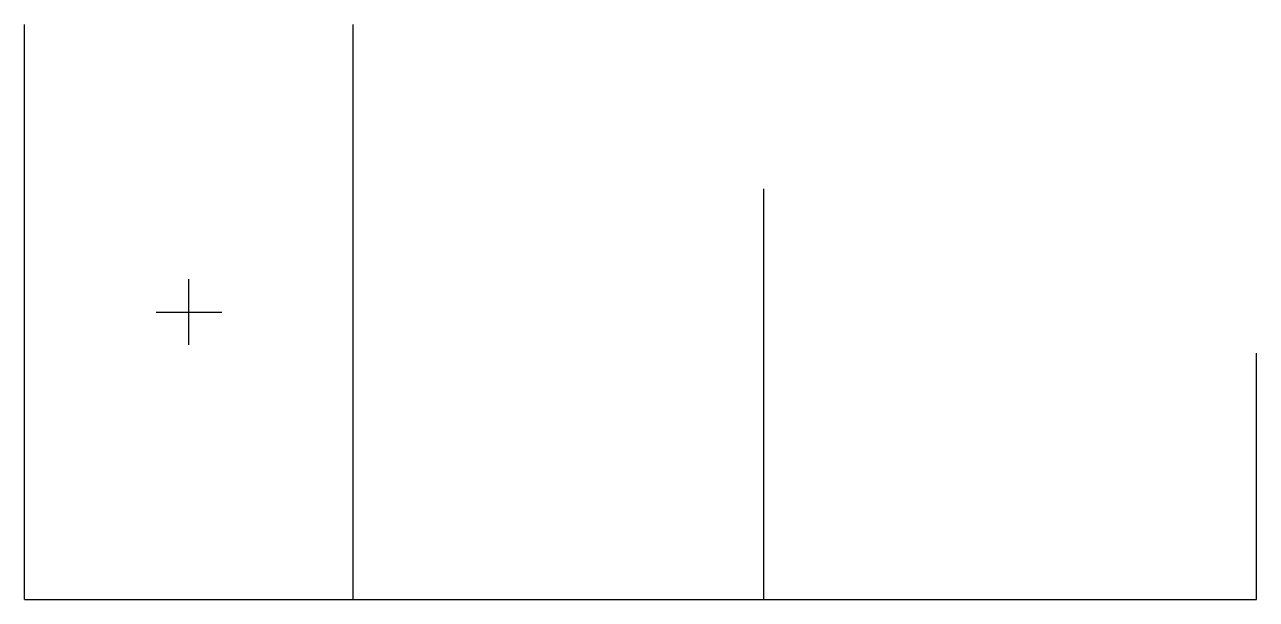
# Model space of a CAD drawing. Header units: metres. Extents: x 0 to 150, y 0 to 70.
import ezdxf

# ---------------------------------------------------------------- set-up
doc = ezdxf.new("R2010")
doc.units = ezdxf.units.M
doc.layers.add('GUIDE', color=3, linetype='Continuous')
doc.layers.add('OUTER', color=7, linetype='Continuous')

msp = doc.modelspace()

# ---------------------------------------------------------------- linework, layer by layer
at = {"layer": 'GUIDE'}
for p, q in [((0, 0), (0, 70)), ((40, 0), (40, 70)), ((90, 0), (90, 50)), ((20, 31), (20, 39)), ((16, 35), (24, 35)), ((150, 0), (150, 30))]:
    msp.add_line(p, q, dxfattribs=at)
at = {"layer": 'OUTER'}
msp.add_line((0, 0), (150, 0), dxfattribs=at)

doc.saveas('drawing.dxf')
